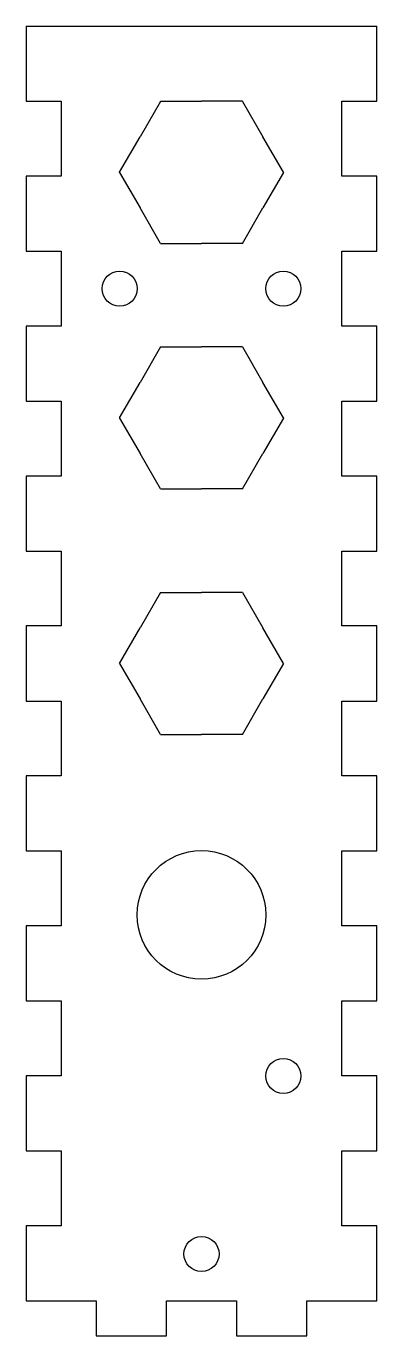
# Model space of a CAD drawing. Extents: x -108 to -78, y -109 to 3.
import ezdxf

# ---------------------------------------------------------------- set-up
doc = ezdxf.new("R2010")
doc.units = 0
doc.layers.add('VISIBLE', color=7, linetype='CONTINUOUS')

msp = doc.modelspace()

# ---------------------------------------------------------------- linework, layer by layer
at = {"layer": 'VISIBLE'}
for p, q in [((-108, 2.97), (-78, 2.97)), ((-108, 2.97), (-108, -3.44)), ((-78, -3.44), (-78, 2.97)), ((-108, -3.44), (-105, -3.44)), ((-105, -3.44), (-105, -9.85)), ((-96.51, -3.46), (-98.26, -6.49)), ((-96.5, -3.46), (-96.51, -3.46)), ((-96.5, -3.46), (-96.5, -3.45)), ((-96.5, -3.45), (-93, -3.45)), ((-89.5, -3.45), (-93, -3.45)), ((-89.5, -3.46), (-89.5, -3.45)), ((-89.5, -3.46), (-89.49, -3.46)), ((-89.49, -3.46), (-87.74, -6.49)), ((-81, -9.85), (-81, -3.44)), ((-81, -3.44), (-78, -3.44)), ((-100.01, -9.52), (-98.26, -6.49)), ((-85.99, -9.52), (-87.74, -6.49)), ((-105, -9.85), (-108, -9.85)), ((-108, -9.85), (-108, -16.26)), ((-100.01, -9.53), (-100.01, -9.52)), ((-100.01, -9.53), (-100.01, -9.54)), ((-100.01, -9.54), (-98.26, -12.56)), ((-85.99, -9.54), (-87.74, -12.56)), ((-85.99, -9.53), (-85.99, -9.52)), ((-85.99, -9.53), (-85.99, -9.54)), ((-78, -9.85), (-81, -9.85)), ((-78, -16.26), (-78, -9.85)), ((-96.51, -15.6), (-98.26, -12.56)), ((-89.49, -15.6), (-87.74, -12.56)), ((-96.5, -15.6), (-96.51, -15.6)), ((-96.5, -15.6), (-93, -15.6)), ((-96.5, -15.6), (-96.5, -15.6)), ((-89.5, -15.6), (-93, -15.6)), ((-89.5, -15.6), (-89.49, -15.6)), ((-89.5, -15.6), (-89.5, -15.6)), ((-108, -16.26), (-105, -16.26)), ((-105, -16.26), (-105, -22.68)), ((-81, -22.68), (-81, -16.26)), ((-81, -16.26), (-78, -16.26)), ((-105, -22.68), (-108, -22.68)), ((-108, -22.68), (-108, -29.09)), ((-78, -22.68), (-81, -22.68)), ((-78, -29.09), (-78, -22.68)), ((-96.51, -24.46), (-98.26, -27.49)), ((-96.5, -24.46), (-96.51, -24.46)), ((-96.5, -24.46), (-96.5, -24.45)), ((-96.5, -24.45), (-93, -24.45)), ((-89.5, -24.45), (-93, -24.45)), ((-89.5, -24.46), (-89.5, -24.45)), ((-89.5, -24.46), (-89.49, -24.46)), ((-89.49, -24.46), (-87.74, -27.49)), ((-100.01, -30.52), (-98.26, -27.49)), ((-85.99, -30.52), (-87.74, -27.49)), ((-108, -29.09), (-105, -29.09)), ((-105, -29.09), (-105, -35.5)), ((-81, -35.5), (-81, -29.09)), ((-81, -29.09), (-78, -29.09)), ((-100.01, -30.53), (-100.01, -30.52)), ((-100.01, -30.53), (-100.01, -30.54)), ((-100.01, -30.54), (-98.26, -33.56)), ((-85.99, -30.54), (-87.74, -33.56)), ((-85.99, -30.53), (-85.99, -30.52)), ((-85.99, -30.53), (-85.99, -30.54)), ((-96.51, -36.6), (-98.26, -33.56)), ((-89.49, -36.6), (-87.74, -33.56)), ((-105, -35.5), (-108, -35.5)), ((-108, -35.5), (-108, -41.91)), ((-78, -35.5), (-81, -35.5)), ((-78, -41.91), (-78, -35.5)), ((-96.5, -36.6), (-96.51, -36.6)), ((-96.5, -36.6), (-93, -36.6)), ((-96.5, -36.6), (-96.5, -36.6)), ((-89.5, -36.6), (-93, -36.6)), ((-89.5, -36.6), (-89.49, -36.6)), ((-89.5, -36.6), (-89.5, -36.6)), ((-108, -41.91), (-105, -41.91)), ((-105, -41.91), (-105, -48.32)), ((-81, -48.32), (-81, -41.91)), ((-81, -41.91), (-78, -41.91)), ((-96.51, -45.46), (-98.26, -48.49)), ((-96.5, -45.46), (-96.51, -45.46)), ((-96.5, -45.46), (-96.5, -45.45)), ((-96.5, -45.45), (-93, -45.45)), ((-89.5, -45.45), (-93, -45.45)), ((-89.5, -45.46), (-89.5, -45.45)), ((-89.5, -45.46), (-89.49, -45.46)), ((-89.49, -45.46), (-87.74, -48.49)), ((-105, -48.32), (-108, -48.32)), ((-108, -48.32), (-108, -54.74)), ((-100.01, -51.52), (-98.26, -48.49)), ((-85.99, -51.52), (-87.74, -48.49)), ((-78, -48.32), (-81, -48.32)), ((-78, -54.74), (-78, -48.32)), ((-100.01, -51.53), (-100.01, -51.52)), ((-85.99, -51.53), (-85.99, -51.52)), ((-100.01, -51.53), (-100.01, -51.54)), ((-100.01, -51.54), (-98.26, -54.56)), ((-85.99, -51.54), (-87.74, -54.56)), ((-85.99, -51.53), (-85.99, -51.54)), ((-108, -54.74), (-105, -54.74)), ((-105, -54.74), (-105, -61.15)), ((-96.51, -57.6), (-98.26, -54.56)), ((-89.49, -57.6), (-87.74, -54.56)), ((-81, -61.15), (-81, -54.74)), ((-81, -54.74), (-78, -54.74)), ((-96.5, -57.6), (-96.51, -57.6)), ((-96.5, -57.6), (-93, -57.6)), ((-96.5, -57.6), (-96.5, -57.6)), ((-89.5, -57.6), (-93, -57.6)), ((-89.5, -57.6), (-89.49, -57.6)), ((-89.5, -57.6), (-89.5, -57.6)), ((-105, -61.15), (-108, -61.15)), ((-108, -61.15), (-108, -67.56)), ((-78, -61.15), (-81, -61.15)), ((-78, -67.56), (-78, -61.15)), ((-108, -67.56), (-105, -67.56)), ((-105, -67.56), (-105, -73.97)), ((-81, -73.97), (-81, -67.56)), ((-81, -67.56), (-78, -67.56)), ((-105, -73.97), (-108, -73.97)), ((-108, -73.97), (-108, -80.38)), ((-78, -73.97), (-81, -73.97)), ((-78, -80.38), (-78, -73.97)), ((-108, -80.38), (-105, -80.38)), ((-105, -80.38), (-105, -86.8)), ((-81, -86.8), (-81, -80.38)), ((-81, -80.38), (-78, -80.38)), ((-105, -86.8), (-108, -86.8)), ((-108, -86.8), (-108, -93.21)), ((-78, -86.8), (-81, -86.8)), ((-78, -93.21), (-78, -86.8)), ((-108, -93.21), (-105, -93.21)), ((-105, -93.21), (-105, -99.62)), ((-81, -99.62), (-81, -93.21)), ((-81, -93.21), (-78, -93.21)), ((-105, -99.62), (-108, -99.62)), ((-108, -99.62), (-108, -106.03)), ((-78, -99.62), (-81, -99.62)), ((-78, -106.03), (-78, -99.62)), ((-108, -106.03), (-102, -106.03)), ((-102, -106.03), (-102, -109.03)), ((-96, -109.03), (-96, -106.03)), ((-96, -106.03), (-90, -106.03)), ((-90, -106.03), (-90, -109.03)), ((-84, -109.03), (-84, -106.03)), ((-84, -106.03), (-78, -106.03)), ((-102, -109.03), (-96, -109.03)), ((-90, -109.03), (-84, -109.03))]:
    msp.add_line(p, q, dxfattribs=at)
for centre, radius in [((-100, -19.47), 1.5), ((-86, -19.47), 1.5), ((-93, -73.03), 5.5), ((-86, -86.8), 1.5), ((-93, -102.03), 1.5)]:
    msp.add_circle(centre, radius, dxfattribs=at)

doc.saveas('drawing.dxf')
